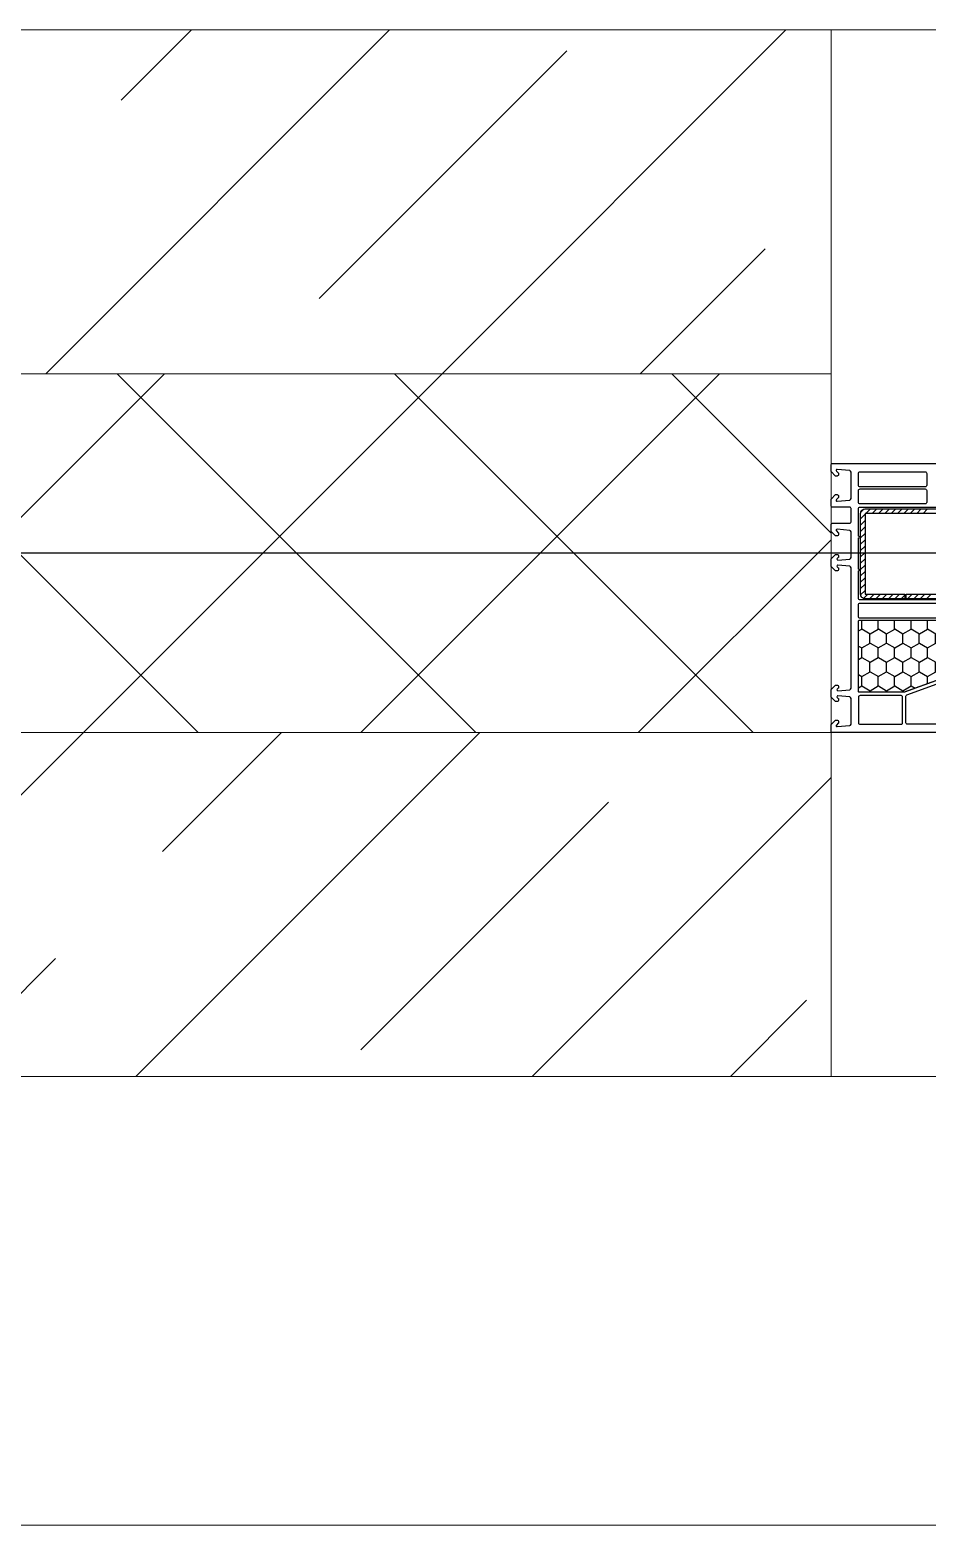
# Model space of a CAD drawing. Header units: millimetres. Extents: x 53645 to 137188, y 78097 to 135533.
# Drawn here: x 125634.3 to 125934.5, y 122496.4 to 122996.4 of the extents above; entities that cross this region are included whole.
import ezdxf

# ---------------------------------------------------------------- set-up
doc = ezdxf.new("R2010")
doc.units = ezdxf.units.MM
doc.linetypes.add('CONTI', pattern=[0])
doc.linetypes.add('GOST2.303 5', pattern=[24, 20, -1.5, 1, -1.5])
for name, color, linetype in [('axis_dim', 40, 'CONTI'), ('PVC', 7, 'Continuous'), ('STEEL', 5, 'Continuous')]:
    doc.layers.add(name, color=color, linetype=linetype)
for name, color, linetype, lineweight in [('doors_windows', 4, 'Continuous', 5), ('stair1', 7, 'Continuous', 15), ('Wall2', 5, 'Continuous', 5)]:
    doc.layers.add(name, color=color, linetype=linetype, lineweight=lineweight)

# ---------------------------------------------------------------- blocks, each defined once
blk = doc.blocks.new('*U53')
at = {"linetype": 'Continuous'}
h = blk.add_hatch(dxfattribs=at)
h.set_pattern_fill('HONEY', color=6, angle=-90, style=0)
h.set_pattern_definition([(270, (672.1506, 52.6428), (-2.74963, -4.7625), [3.175, -6.35]), (150, (672.1506, 52.6428), (-2.74963, 4.7625), [3.175, -6.35]), (210, (672.1506, 52.6428), (-5.49926, -6e-07), [-6.35, 3.175])])
h.paths.add_polyline_path([(543.77, -37.59, -0.57735), (543.34, -36.84), (551.02, -23.53, 0.079163), (551.42, -22.5, -0.259107), (551.73, -22.14), (575.41, -13.52, -0.087489), (575.58, -13.49), (590.29, -13.49, -0.414214), (590.79, -13.99), (590.79, -37.09, -0.414214), (590.29, -37.59)])
blk.add_lwpolyline([(543.43, -37.59, -0.57735), (543.17, -37.14), (551.8, -22.19, -0.176327), (551.96, -22.06), (575.44, -13.51, -0.087489), (575.54, -13.49), (590.49, -13.49, -0.414214), (590.79, -13.79), (590.79, -37.29, -0.414214), (590.49, -37.59)], format="xyb", close=True)
at = {"layer": 'PVC'}
blk.add_lwpolyline([(527.82, 0), (599.51, 0, -0.414214), (600.01, -0.5), (600.01, -2.41), (600.01, -2.7), (598.51, -4.2), (598.01, -4.2, -0.414214), (597.51, -3.7), (597.51, -3.3, -0.198912), (597.57, -3.16), (598.22, -2.51, 0.700208), (597.98, -2), (593.77, -2.37, 0.388879), (593.31, -2.87), (593.31, -11.46, 0.388879), (593.77, -11.96), (597.69, -12.3, 0.700208), (597.93, -11.79), (597.57, -11.44, -0.198912), (597.51, -11.3), (597.51, -10.9, -0.414214), (598.01, -10.4), (598.51, -10.4), (600.01, -11.9), (600.01, -14.4), (598.51, -15.9), (598.01, -15.9, -0.414214), (597.51, -15.4), (597.51, -15, -0.198912), (597.57, -14.86), (597.93, -14.51, 0.700208), (597.69, -14), (593.77, -14.34, 0.388879), (593.31, -14.84), (593.31, -55.16, 0.388879), (593.77, -55.66), (597.69, -56, 0.700208), (597.93, -55.49), (597.57, -55.14, -0.198912), (597.51, -55), (597.51, -54.6, -0.414214), (598.01, -54.1), (598.51, -54.1), (600.01, -55.6), (600.01, -58.1), (598.51, -59.6), (598.01, -59.6, -0.414214), (597.51, -59.1), (597.51, -58.7, -0.198912), (597.57, -58.56), (597.93, -58.21, 0.700208), (597.69, -57.7), (593.77, -58.04, 0.388879), (593.31, -58.54), (593.31, -67.13, 0.388879), (593.77, -67.63), (597.98, -68, 0.700208), (598.22, -67.49), (597.57, -66.84, -0.198912), (597.51, -66.7), (597.51, -66.3, -0.414214), (598.01, -65.8), (598.51, -65.8), (600.01, -67.3), (600.01, -67.59), (600.01, -69.5, -0.414214), (599.51, -70), (593.81, -70, 0.414214), (593.31, -70.5), (593.31, -74.9, 0.414214), (593.81, -75.4), (599.51, -75.4, -0.414214), (600.01, -75.9), (600.01, -78.1), (598.51, -79.6), (598.01, -79.6, -0.414214), (597.51, -79.1), (597.51, -78.7, -0.198912), (597.57, -78.56), (598.22, -77.91, 0.700208), (597.98, -77.4), (593.77, -77.77, 0.388879), (593.31, -78.27), (593.31, -87.13, 0.388879), (593.77, -87.63), (597.98, -88, 0.700208), (598.22, -87.49), (597.57, -86.84, -0.198912), (597.51, -86.7), (597.51, -86.3, -0.414214), (598.01, -85.8), (598.51, -85.8), (600.01, -87.3), (600.01, -87.59), (600.01, -89.5, -0.414214), (599.51, -90), (554.76, -90)], format="xyb", dxfattribs=at)
for points in [[(574.46, -2.8, -0.414214), (574.96, -3.3), (574.96, -12.18, -0.315299), (574.64, -12.65), (551.95, -20.91, -0.415199), (551.31, -20.61, 0.110369), (550.49, -19.32), (547.12, -15.95, -0.339454), (547.04, -15.35), (554.14, -3.05, -0.267949), (554.57, -2.8)], [(576.06, -3.3), (576.06, -11.9, 0.414214), (576.56, -12.4), (590.31, -12.4, 0.414214), (590.81, -11.9), (590.81, -3.3, 0.414214), (590.31, -2.8), (576.56, -2.8, 0.414214)], [(575.51, -13.5), (590.31, -13.5, -0.414214), (590.81, -14), (590.81, -37.1, -0.414214), (590.31, -37.6), (543.8, -37.6, -0.57735), (543.36, -36.85), (551.05, -23.54, 0.079163), (551.44, -22.51, -0.259107), (551.76, -22.15)], [(590.31, -38.3, -0.414214), (590.81, -38.8), (590.81, -42.8, -0.414214), (590.31, -43.3), (559.36, -43.3, -0.252264), (558.94, -43.08, 0.152167), (557.33, -41.76, -0.305615), (557.01, -41.29), (557.01, -38.8, -0.414214), (557.51, -38.3)], [(590.31, -44.4, -0.414214), (590.81, -44.9), (590.81, -54.1, 1), (590.81, -54.7), (590.81, -65.1, 1), (590.81, -65.7), (590.81, -74.9, -0.414214), (590.31, -75.4), (560.01, -75.4, -0.414214), (559.51, -74.9), (559.51, -44.9, -0.414214), (560.01, -44.4)], [(590.31, -76.5, -0.414214), (590.81, -77), (590.81, -81, -0.414214), (590.31, -81.5), (568.51, -81.5, -0.414214), (568.01, -81), (568.01, -77, -0.414214), (568.51, -76.5)], [(590.31, -82.2, -0.414214), (590.81, -82.7), (590.81, -86.7, -0.414214), (590.31, -87.2), (568.51, -87.2, -0.414214), (568.01, -86.7), (568.01, -82.7, -0.414214), (568.51, -82.2)]]:
    blk.add_lwpolyline(points, format="xyb", close=True, dxfattribs=at)
at = {"layer": 'STEEL', "color": 5, "linetype": 'Continuous'}
for p, q in [((568.03, -44.8), (566.53, -46.3)), ((570.16, -44.8), (568.66, -46.3)), ((572.28, -44.8), (570.78, -46.3)), ((574.4, -44.8), (572.9, -46.3)), ((576.52, -44.8), (575.36, -45.95)), ((578.64, -44.8), (577.14, -46.3)), ((580.76, -44.8), (579.26, -46.3)), ((582.88, -44.8), (581.38, -46.3)), ((585.01, -44.8), (583.51, -46.3)), ((587.13, -44.8), (585.63, -46.3)), ((589.15, -44.9), (587.75, -46.3)), ((590.1, -46.07), (588.61, -47.55)), ((590.11, -48.17), (588.61, -49.67)), ((590.11, -50.3), (588.61, -51.8)), ((590.11, -52.42), (588.61, -53.92)), ((590.11, -54.54), (588.61, -56.04)), ((590.11, -56.66), (588.61, -58.16)), ((590.11, -58.78), (588.61, -60.28)), ((590.11, -60.9), (588.61, -62.4)), ((590.11, -63.02), (588.61, -64.52)), ((590.11, -65.15), (588.61, -66.65)), ((590.11, -67.27), (588.61, -68.77)), ((590.11, -69.39), (588.61, -70.89)), ((569.23, -73.3), (567.73, -74.8)), ((571.35, -73.3), (569.85, -74.8)), ((573.48, -73.3), (571.98, -74.8)), ((575.6, -73.3), (574.1, -74.8)), ((577.72, -73.3), (576.22, -74.8)), ((579.84, -73.3), (578.34, -74.8)), ((581.96, -73.3), (580.46, -74.8)), ((584.08, -73.3), (582.58, -74.8)), ((586.2, -73.3), (584.7, -74.8)), ((588.33, -73.3), (586.83, -74.8)), ((590.11, -71.51), (588.61, -73.01)), ((590.06, -73.68), (589, -74.75))]:
    blk.add_line(p, q, dxfattribs=at)
blk.add_lwpolyline([(575.36, -46.3), (575.36, -44.8), (588.61, -44.8, -0.414214), (590.11, -46.3), (590.11, -73.3, -0.414214), (588.61, -74.8), (561.61, -74.8, -0.414214), (560.11, -73.3), (560.11, -46.3, -0.414214), (561.61, -44.8), (574.86, -44.8), (574.86, -46.3), (561.61, -46.3), (561.61, -73.3), (588.61, -73.3), (588.61, -46.3)], format="xyb", close=True, dxfattribs=at)

msp = doc.modelspace()

# ---------------------------------------------------------------- linework, layer by layer
at = {"layer": 'axis_dim', "linetype": 'GOST2.303 5', "lineweight": 25, "ltscale": 100}
msp.add_lwpolyline([(127172.5, 122821.38), (108766.33, 122821.38)], dxfattribs=at)
at = {"layer": 'doors_windows', "lineweight": 20, "ltscale": 50}
msp.add_lwpolyline([(126502.32, 122646.38), (125902.32, 122646.38), (125902.32, 122996.38), (126502.32, 122996.38)], close=True, dxfattribs=at)
at = {"layer": 'stair1', "ltscale": 75}
msp.add_lwpolyline([(113102.3, 122646.38), (113102.3, 122496.38), (129852.78, 122496.38), (129852.78, 122646.38)], dxfattribs=at)
at = {"layer": 'Wall2', "ltscale": 100}
for points in [[(125902.32, 122996.38), (121282.35, 122996.38)], [(125639.62, 122881.38), (125754.62, 122996.38)], [(125664.79, 122972.84), (125688.33, 122996.38)], [(125772.2, 122881.38), (125887.2, 122996.38)], [(125902.32, 122881.38), (125902.32, 122996.38)], [(125731.08, 122906.55), (125813.95, 122989.42)], [(125838.49, 122881.38), (125880.24, 122923.13)], [(125902.32, 122881.38), (121282.35, 122881.38)], [(121282.35, 122881.38), (125902.32, 122881.38)], [(125559.39, 122761.38), (125679.39, 122881.38)], [(125690.64, 122761.38), (125570.64, 122881.38)], [(125652.2, 122761.38), (125772.2, 122881.38)], [(125783.45, 122761.38), (125663.45, 122881.38)], [(125745.01, 122761.38), (125865.01, 122881.38)], [(125876.26, 122761.38), (125756.26, 122881.38)], [(125902.32, 122828.12), (125849.06, 122881.38)], [(125902.32, 122761.38), (125902.32, 122881.38)], [(125837.82, 122761.38), (125902.32, 122825.88)], [(125902.32, 122761.38), (121282.35, 122761.38)], [(121282.35, 122761.38), (125902.32, 122761.38)], [(125537.2, 122646.38), (125652.2, 122761.38)], [(125669.78, 122646.38), (125784.78, 122761.38)], [(125678.71, 122721.6), (125718.49, 122761.38)], [(125902.32, 122646.38), (125902.32, 122761.38)], [(125802.37, 122646.38), (125902.32, 122746.33)], [(125745, 122655.31), (125827.87, 122738.17)], [(125603.49, 122646.38), (125642.92, 122685.8)], [(125868.66, 122646.38), (125894.16, 122671.88)], [(121282.35, 122646.38), (125902.32, 122646.38)]]:
    msp.add_lwpolyline(points, dxfattribs=at)

# ---------------------------------------------------------------- block references
at = {"ltscale": 100, "rotation": 180}
msp.add_blockref('*U53', (126502.32, 122761.38), dxfattribs=at)

doc.saveas('drawing.dxf')
